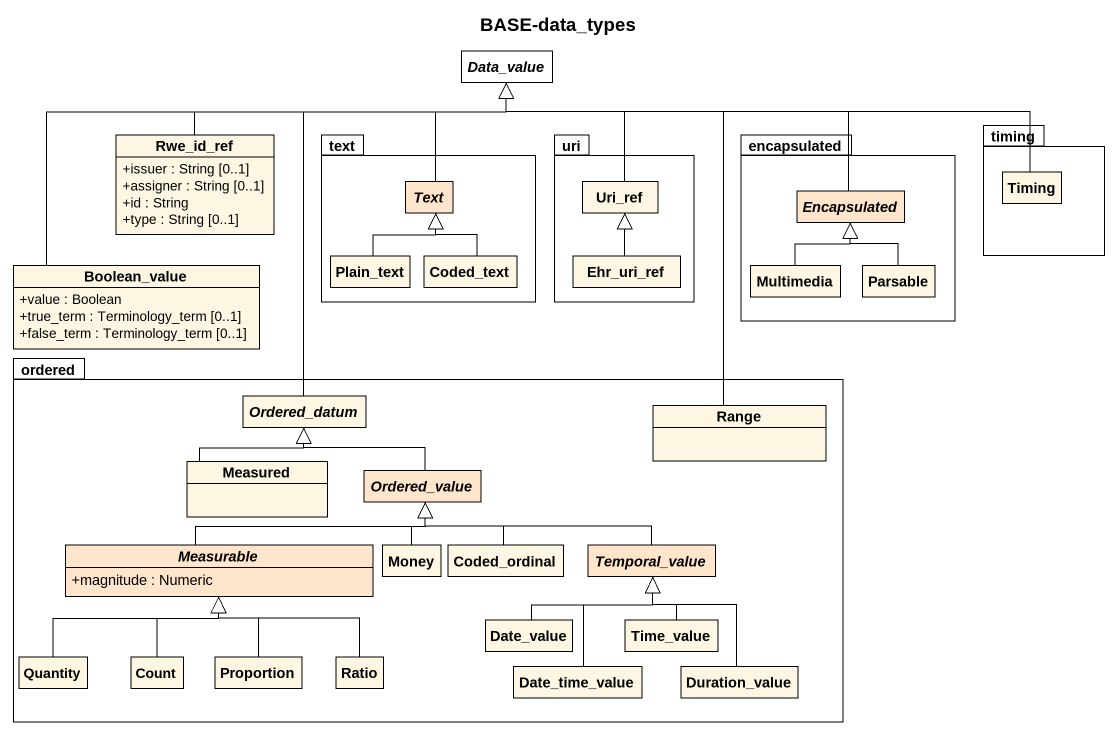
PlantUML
@startuml
title BASE-data_types
hide circle
hide empty members
skinparam classAttributeIconSize 0
abstract class Data_value #FFFFFF
class Rwe_id_ref {
  +issuer : String [0..1]
  +assigner : String [0..1]
  +id : String
  +type : String [0..1]
}
package text {
  abstract class Text #FFE5CB
  class Plain_text
  class Coded_text
}
package uri {
  class Uri_ref
  class Ehr_uri_ref
}
package encapsulated {
  abstract class Encapsulated #FFE5CB
  class Multimedia
  class Parsable
}
package timing {
  class Timing
}
class Boolean_value {
  +value : Boolean
  +true_term : Terminology_term [0..1]
  +false_term : Terminology_term [0..1]
}
package ordered {
  abstract class Ordered_datum
  class Range
  class Measured
  abstract class Ordered_value #FFE5CB
  abstract class Measurable #FFE5CB {
    +magnitude : Numeric
  }
  class Money
  class Coded_ordinal
  abstract class Temporal_value #FFE5CB
  class Date_value
  class Time_value
  class Quantity
  class Count
  class Proportion
  class Ratio
  class Date_time_value
  class Duration_value
}
Rwe_id_ref -right-|> Data_value
Timing -left-|> Data_value
Text -up-|> Data_value
Uri_ref -up-|> Data_value
Encapsulated -left-|> Data_value
Boolean_value -up-|> Data_value
Plain_text -up-|> Text
Coded_text -up-|> Text
Ehr_uri_ref -up-|> Uri_ref
Multimedia -up-|> Encapsulated
Parsable -up-|> Encapsulated
Ordered_datum -up-|> Data_value
Range -up-|> Data_value
Measured -up-|> Ordered_datum
Ordered_value -up-|> Ordered_datum
Measurable -right-|> Ordered_value
Money -up-|> Ordered_value
Coded_ordinal -up-|> Ordered_value
Temporal_value -left-|> Ordered_value
Date_value -up-|> Temporal_value
Time_value -up-|> Temporal_value
Quantity -up-|> Measurable
Count -up-|> Measurable
Proportion -up-|> Measurable
Ratio -up-|> Measurable
Date_time_value -up-|> Temporal_value
Duration_value -up-|> Temporal_value
@enduml
